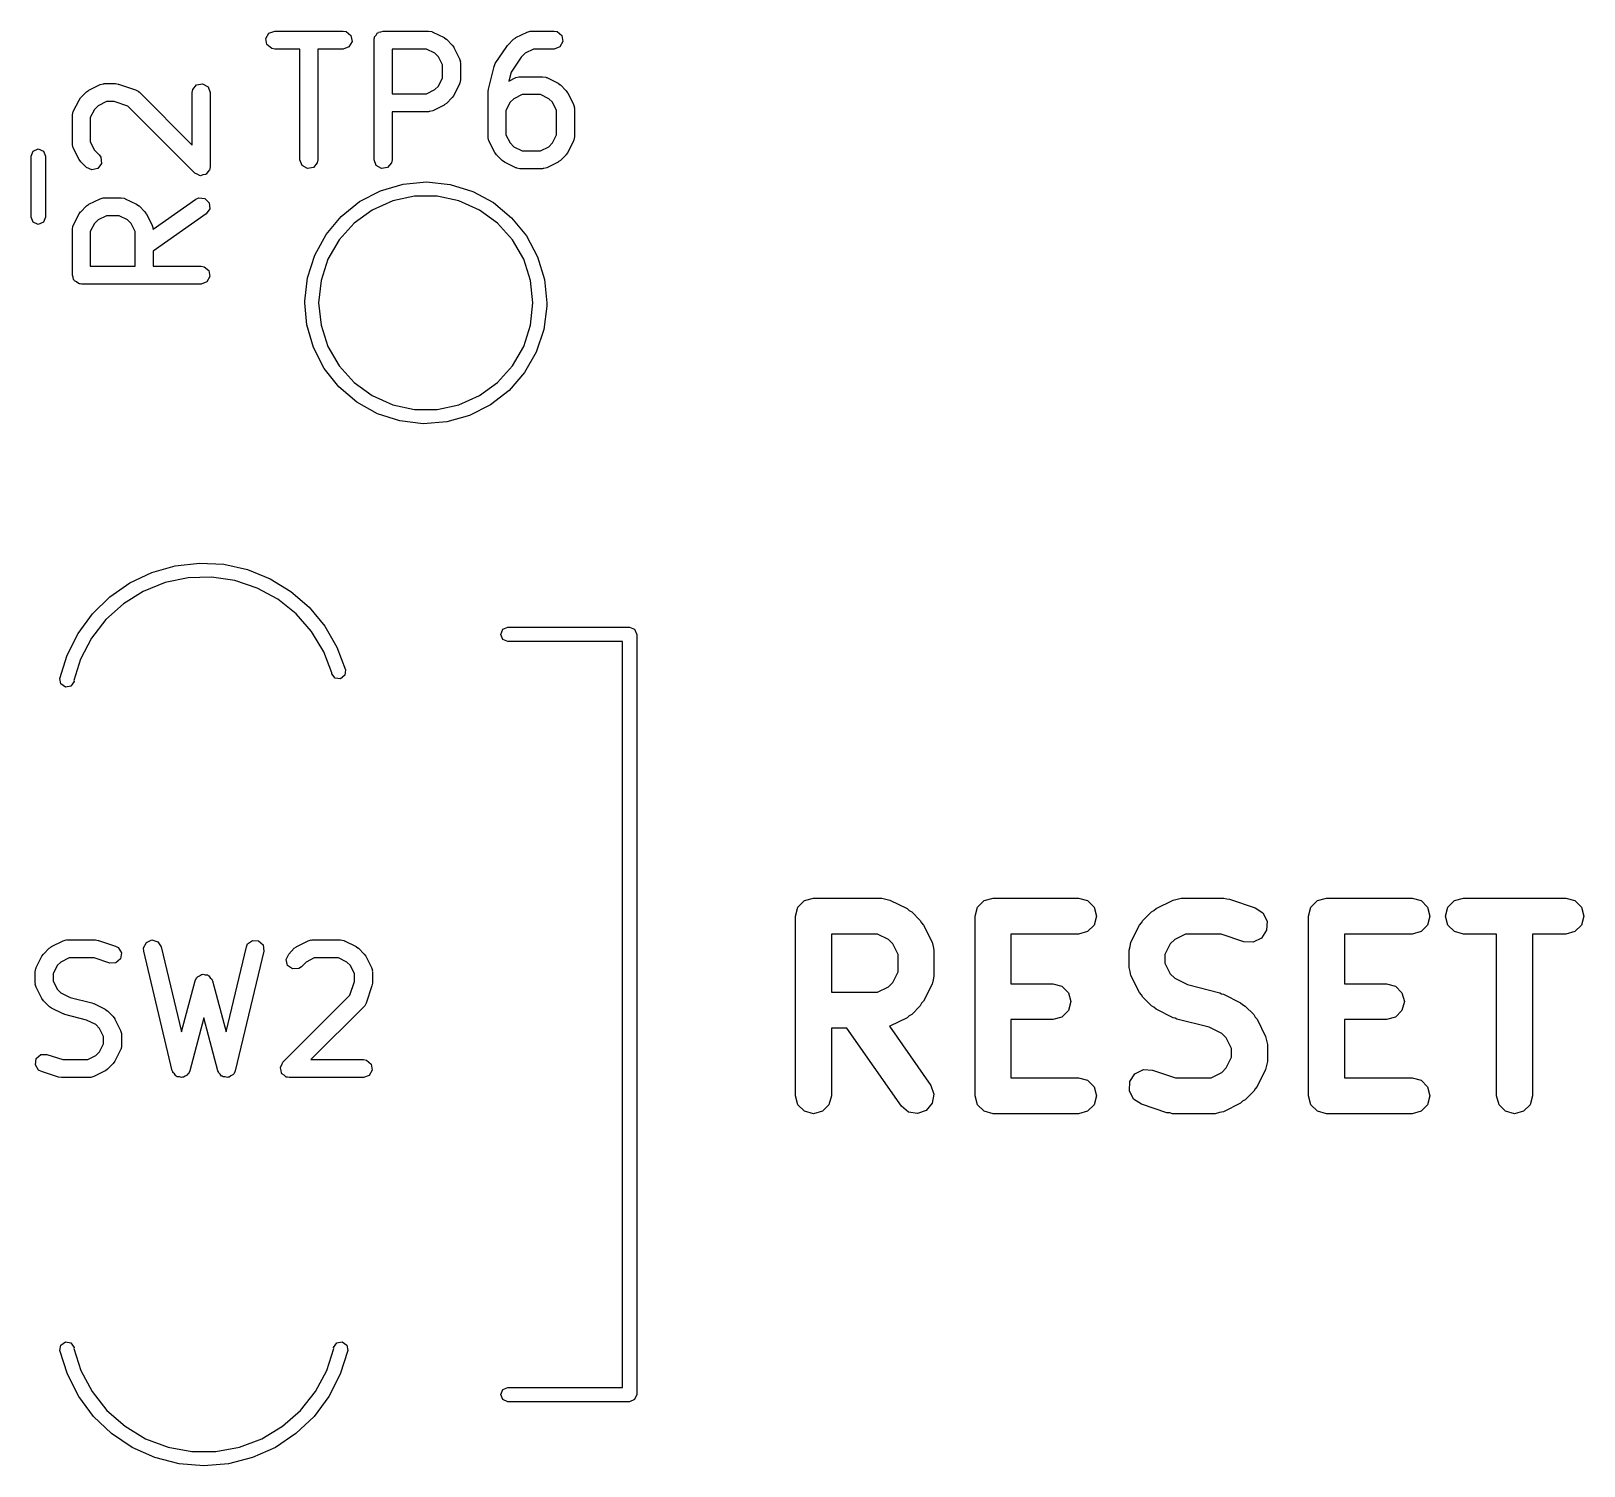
# Model space of a CAD drawing. Extents: x 50 to 157, y -175 to -22.
# Drawn here: x 132.54 to 145.51, y -153.63 to -141.65 of the extents above; entities that cross this region are included whole.
import ezdxf

# ---------------------------------------------------------------- set-up
doc = ezdxf.new("R2010")
doc.units = 0
doc.layers.add('BLACK', color=7, linetype='CONTINUOUS')

msp = doc.modelspace()

# ---------------------------------------------------------------- linework, layer by layer
at = {"layer": 'BLACK', "linetype": 'CONTINUOUS'}
for p, q in [((134.503, -141.708), (134.529, -141.663)), ((134.512, -141.758), (134.503, -141.708)), ((134.552, -141.791), (134.512, -141.758)), ((134.529, -141.663), (134.577, -141.646)), ((134.577, -141.646), (135.149, -141.646)), ((135.149, -141.646), (135.174, -141.65)), ((135.174, -141.65), (135.214, -141.683)), ((135.223, -141.734), (135.197, -141.778)), ((135.214, -141.683), (135.223, -141.734)), ((135.407, -141.721), (135.409, -141.711)), ((135.407, -142.721), (135.407, -141.721)), ((135.408, -141.708), (135.41, -141.705)), ((135.409, -141.711), (135.408, -141.708)), ((135.41, -141.705), (135.412, -141.695)), ((135.412, -141.695), (135.424, -141.68)), ((135.424, -141.68), (135.434, -141.663)), ((135.434, -141.663), (135.44, -141.661)), ((135.44, -141.661), (135.445, -141.656)), ((135.445, -141.656), (135.464, -141.652)), ((135.464, -141.652), (135.482, -141.646)), ((135.482, -141.646), (135.863, -141.646)), ((135.863, -141.646), (135.889, -141.65)), ((135.889, -141.65), (135.892, -141.653)), ((135.892, -141.653), (135.897, -141.654)), ((135.897, -141.654), (135.992, -141.701)), ((135.992, -141.701), (136.01, -141.715)), ((136.01, -141.715), (136.011, -141.715)), ((136.011, -141.715), (136.059, -141.763)), ((136.059, -141.763), (136.072, -141.781)), ((136.515, -141.774), (136.523, -141.766)), ((136.523, -141.766), (136.524, -141.763)), ((136.524, -141.763), (136.572, -141.715)), ((136.572, -141.715), (136.59, -141.703)), ((136.59, -141.703), (136.591, -141.701)), ((136.591, -141.701), (136.687, -141.654)), ((136.687, -141.654), (136.712, -141.646)), ((136.712, -141.646), (136.716, -141.647)), ((136.716, -141.647), (136.72, -141.646)), ((136.72, -141.646), (136.911, -141.646)), ((136.911, -141.646), (136.936, -141.65)), ((136.936, -141.65), (136.976, -141.683)), ((136.984, -141.734), (136.959, -141.778)), ((136.976, -141.683), (136.984, -141.734)), ((134.577, -141.796), (134.552, -141.791)), ((134.788, -141.796), (134.577, -141.796)), ((134.788, -142.721), (134.788, -141.796)), ((135.149, -141.796), (134.938, -141.796)), ((134.938, -141.796), (134.938, -142.721)), ((135.197, -141.778), (135.149, -141.796)), ((135.557, -141.796), (135.557, -142.17)), ((135.845, -141.796), (135.557, -141.796)), ((135.914, -141.83), (135.845, -141.796)), ((135.944, -141.86), (135.914, -141.83)), ((135.978, -141.929), (135.944, -141.86)), ((136.072, -141.781), (136.073, -141.782)), ((136.073, -141.782), (136.121, -141.878)), ((136.121, -141.878), (136.128, -141.903)), ((136.42, -141.917), (136.515, -141.774)), ((136.636, -141.864), (136.552, -141.99)), ((136.669, -141.83), (136.636, -141.864)), ((136.738, -141.796), (136.669, -141.83)), ((136.911, -141.796), (136.738, -141.796)), ((136.959, -141.778), (136.911, -141.796)), ((135.978, -142.036), (135.978, -141.929)), ((136.128, -141.903), (136.127, -141.907)), ((136.127, -141.907), (136.128, -141.911)), ((136.128, -141.911), (136.128, -142.054)), ((136.362, -142.131), (136.409, -141.941)), ((136.409, -141.941), (136.42, -141.918)), ((136.42, -141.918), (136.42, -141.917)), ((136.552, -141.99), (136.533, -142.064)), ((136.591, -142.035), (136.616, -142.027)), ((136.616, -142.027), (136.621, -142.028)), ((136.621, -142.028), (136.625, -142.027)), ((136.625, -142.027), (136.815, -142.027)), ((136.815, -142.027), (136.841, -142.031)), ((136.841, -142.031), (136.844, -142.034)), ((132.957, -142.202), (133.005, -142.155)), ((133.005, -142.155), (133.023, -142.142)), ((133.023, -142.142), (133.024, -142.141)), ((133.024, -142.141), (133.119, -142.093)), ((133.119, -142.093), (133.144, -142.086)), ((133.144, -142.086), (133.149, -142.087)), ((133.149, -142.087), (133.153, -142.085)), ((133.153, -142.085), (133.248, -142.085)), ((133.248, -142.085), (133.27, -142.089)), ((133.27, -142.089), (133.272, -142.089)), ((133.272, -142.089), (133.415, -142.137)), ((133.415, -142.137), (133.438, -142.149)), ((133.438, -142.149), (133.44, -142.153)), ((133.44, -142.153), (133.444, -142.155)), ((133.444, -142.155), (133.887, -142.598)), ((133.887, -142.16), (133.892, -142.135)), ((133.887, -142.598), (133.887, -142.16)), ((133.892, -142.135), (133.925, -142.095)), ((133.925, -142.095), (133.975, -142.086)), ((133.975, -142.086), (134.02, -142.112)), ((134.02, -142.112), (134.037, -142.16)), ((134.037, -142.16), (134.037, -142.779)), ((135.845, -142.17), (135.914, -142.135)), ((135.914, -142.135), (135.944, -142.105)), ((135.944, -142.105), (135.978, -142.036)), ((136.121, -142.088), (136.073, -142.183)), ((136.124, -142.08), (136.121, -142.083)), ((136.121, -142.083), (136.121, -142.088)), ((136.128, -142.054), (136.124, -142.08)), ((136.359, -142.149), (136.362, -142.135)), ((136.359, -142.53), (136.359, -142.149)), ((136.362, -142.135), (136.362, -142.131)), ((136.533, -142.064), (136.591, -142.035)), ((136.844, -142.034), (136.849, -142.035)), ((136.849, -142.035), (136.944, -142.082)), ((136.944, -142.082), (136.962, -142.096)), ((136.962, -142.096), (136.964, -142.096)), ((136.964, -142.096), (137.011, -142.144)), ((137.011, -142.144), (137.024, -142.162)), ((137.024, -142.162), (137.025, -142.163)), ((132.895, -142.317), (132.943, -142.222)), ((132.943, -142.222), (132.956, -142.204)), ((132.956, -142.204), (132.957, -142.202)), ((133.102, -142.27), (133.072, -142.3)), ((133.171, -142.235), (133.102, -142.27)), ((133.236, -142.235), (133.171, -142.235)), ((133.35, -142.273), (133.236, -142.235)), ((133.909, -142.832), (133.35, -142.273)), ((135.557, -142.17), (135.845, -142.17)), ((135.992, -142.264), (135.897, -142.312)), ((135.993, -142.263), (135.992, -142.264)), ((136.011, -142.25), (135.993, -142.263)), ((136.059, -142.202), (136.011, -142.25)), ((136.06, -142.201), (136.059, -142.202)), ((136.073, -142.183), (136.06, -142.201)), ((136.544, -142.241), (136.509, -142.31)), ((136.574, -142.211), (136.544, -142.241)), ((136.643, -142.177), (136.574, -142.211)), ((136.798, -142.177), (136.643, -142.177)), ((136.866, -142.211), (136.798, -142.177)), ((136.897, -142.241), (136.866, -142.211)), ((136.931, -142.31), (136.897, -142.241)), ((137.025, -142.163), (137.073, -142.259)), ((137.073, -142.259), (137.08, -142.284)), ((137.08, -142.284), (137.079, -142.288)), ((137.079, -142.288), (137.081, -142.292)), ((132.887, -142.351), (132.892, -142.325)), ((132.887, -142.589), (132.887, -142.351)), ((132.892, -142.325), (132.895, -142.322)), ((132.895, -142.322), (132.895, -142.317)), ((133.072, -142.3), (133.037, -142.368)), ((133.037, -142.368), (133.037, -142.571)), ((135.863, -142.32), (135.557, -142.32)), ((135.557, -142.32), (135.557, -142.721)), ((135.867, -142.318), (135.863, -142.32)), ((135.872, -142.319), (135.867, -142.318)), ((135.897, -142.312), (135.872, -142.319)), ((136.509, -142.31), (136.509, -142.513)), ((136.931, -142.513), (136.931, -142.31)), ((137.081, -142.292), (137.081, -142.53)), ((136.361, -142.535), (136.359, -142.53)), ((136.36, -142.539), (136.361, -142.535)), ((136.367, -142.564), (136.36, -142.539)), ((136.509, -142.513), (136.544, -142.581)), ((136.897, -142.581), (136.931, -142.513)), ((137.081, -142.53), (137.076, -142.556)), ((132.542, -142.691), (132.56, -142.649)), ((132.56, -142.649), (132.602, -142.631)), ((132.602, -142.631), (132.645, -142.649)), ((132.645, -142.649), (132.662, -142.691)), ((132.889, -142.593), (132.887, -142.589)), ((132.888, -142.597), (132.889, -142.593)), ((132.895, -142.622), (132.888, -142.597)), ((132.943, -142.718), (132.895, -142.622)), ((133.037, -142.571), (133.072, -142.64)), ((133.072, -142.64), (133.111, -142.679)), ((133.111, -142.679), (133.126, -142.7)), ((136.415, -142.659), (136.367, -142.564)), ((136.416, -142.66), (136.415, -142.659)), ((136.429, -142.679), (136.416, -142.66)), ((136.477, -142.726), (136.429, -142.679)), ((136.544, -142.581), (136.574, -142.612)), ((136.574, -142.612), (136.643, -142.646)), ((136.643, -142.646), (136.798, -142.646)), ((136.798, -142.646), (136.866, -142.612)), ((136.866, -142.612), (136.897, -142.581)), ((137.011, -142.679), (136.964, -142.726)), ((137.012, -142.677), (137.011, -142.679)), ((137.025, -142.659), (137.012, -142.677)), ((137.073, -142.564), (137.025, -142.659)), ((137.076, -142.556), (137.073, -142.559)), ((137.073, -142.559), (137.073, -142.564)), ((132.542, -143.201), (132.542, -142.691)), ((132.662, -142.691), (132.662, -143.201)), ((132.944, -142.719), (132.943, -142.718)), ((132.957, -142.737), (132.944, -142.719)), ((133.005, -142.785), (132.957, -142.737)), ((133.051, -142.806), (133.005, -142.785)), ((133.101, -142.793), (133.051, -142.806)), ((133.13, -142.751), (133.101, -142.793)), ((133.126, -142.7), (133.13, -142.751)), ((134.033, -142.805), (134.018, -142.822)), ((134.034, -142.8), (134.033, -142.805)), ((134.035, -142.799), (134.034, -142.8)), ((134.037, -142.779), (134.035, -142.795)), ((134.035, -142.795), (134.035, -142.799)), ((134.806, -142.769), (134.788, -142.721)), ((134.85, -142.795), (134.806, -142.769)), ((134.901, -142.786), (134.85, -142.795)), ((134.933, -142.746), (134.901, -142.786)), ((134.938, -142.721), (134.933, -142.746)), ((135.425, -142.769), (135.407, -142.721)), ((135.469, -142.795), (135.425, -142.769)), ((135.52, -142.786), (135.469, -142.795)), ((135.553, -142.746), (135.52, -142.786)), ((135.557, -142.721), (135.553, -142.746)), ((136.478, -142.727), (136.477, -142.726)), ((136.496, -142.74), (136.478, -142.727)), ((136.591, -142.788), (136.496, -142.74)), ((136.596, -142.788), (136.591, -142.788)), ((136.599, -142.791), (136.596, -142.788)), ((136.625, -142.796), (136.599, -142.791)), ((136.815, -142.796), (136.625, -142.796)), ((136.82, -142.794), (136.815, -142.796)), ((136.824, -142.795), (136.82, -142.794)), ((136.849, -142.788), (136.824, -142.795)), ((136.944, -142.74), (136.849, -142.788)), ((136.945, -142.739), (136.944, -142.74)), ((136.964, -142.726), (136.945, -142.739)), ((133.93, -142.842), (133.909, -142.832)), ((133.949, -142.853), (133.93, -142.842)), ((133.953, -142.853), (133.949, -142.853)), ((133.956, -142.854), (133.953, -142.853)), ((133.978, -142.848), (133.956, -142.854)), ((134, -142.844), (133.978, -142.848)), ((134.002, -142.842), (134, -142.844)), ((134.005, -142.841), (134.002, -142.842)), ((134.018, -142.822), (134.005, -142.841)), ((135.461, -142.98), (135.65, -142.924)), ((135.65, -142.924), (135.846, -142.906)), ((135.846, -142.906), (136.042, -142.927)), ((136.042, -142.927), (136.231, -142.985)), ((133.024, -143.093), (133.119, -143.046)), ((133.119, -143.046), (133.144, -143.038)), ((133.144, -143.038), (133.149, -143.039)), ((133.149, -143.039), (133.153, -143.038)), ((133.153, -143.038), (133.296, -143.038)), ((133.296, -143.038), (133.321, -143.042)), ((133.321, -143.042), (133.325, -143.045)), ((133.325, -143.045), (133.329, -143.046)), ((133.329, -143.046), (133.424, -143.093)), ((133.561, -143.302), (133.919, -143.051)), ((133.919, -143.051), (133.943, -143.04)), ((133.943, -143.04), (133.994, -143.045)), ((133.994, -143.045), (134.03, -143.081)), ((135.286, -143.071), (135.461, -142.98)), ((135.563, -143.065), (135.392, -143.141)), ((135.746, -143.026), (135.563, -143.065)), ((135.933, -143.026), (135.746, -143.026)), ((136.116, -143.065), (135.933, -143.026)), ((136.287, -143.141), (136.116, -143.065)), ((136.231, -142.985), (136.404, -143.079)), ((132.895, -143.27), (132.943, -143.174)), ((132.943, -143.174), (132.956, -143.156)), ((132.956, -143.156), (132.957, -143.155)), ((132.957, -143.155), (133.005, -143.107)), ((133.005, -143.107), (133.023, -143.094)), ((133.023, -143.094), (133.024, -143.093)), ((133.171, -143.188), (133.102, -143.222)), ((133.278, -143.188), (133.171, -143.188)), ((133.347, -143.222), (133.278, -143.188)), ((133.424, -143.093), (133.443, -143.107)), ((133.443, -143.107), (133.444, -143.107)), ((133.444, -143.107), (133.492, -143.155)), ((133.492, -143.155), (133.504, -143.173)), ((133.504, -143.173), (133.506, -143.174)), ((133.506, -143.174), (133.553, -143.27)), ((134.005, -143.174), (133.561, -143.485)), ((134.035, -143.132), (134.005, -143.174)), ((134.03, -143.081), (134.035, -143.132)), ((135.006, -143.346), (135.133, -143.195)), ((135.133, -143.195), (135.286, -143.071)), ((135.392, -143.141), (135.24, -143.251)), ((136.438, -143.251), (136.287, -143.141)), ((136.404, -143.079), (136.556, -143.205)), ((132.56, -143.243), (132.542, -143.201)), ((132.602, -143.261), (132.56, -143.243)), ((132.645, -143.243), (132.602, -143.261)), ((132.662, -143.201), (132.645, -143.243)), ((132.887, -143.303), (132.892, -143.277)), ((132.887, -143.684), (132.887, -143.303)), ((132.892, -143.277), (132.895, -143.274)), ((132.895, -143.274), (132.895, -143.27)), ((133.072, -143.252), (133.037, -143.321)), ((133.037, -143.321), (133.037, -143.609)), ((133.102, -143.222), (133.072, -143.252)), ((133.377, -143.252), (133.347, -143.222)), ((133.411, -143.321), (133.377, -143.252)), ((133.411, -143.609), (133.411, -143.321)), ((133.553, -143.27), (133.561, -143.295)), ((133.561, -143.295), (133.56, -143.299)), ((133.56, -143.299), (133.561, -143.302)), ((135.24, -143.251), (135.115, -143.39)), ((136.563, -143.39), (136.438, -143.251)), ((136.556, -143.205), (136.68, -143.357)), ((134.911, -143.519), (135.006, -143.346)), ((135.115, -143.39), (135.022, -143.552)), ((136.657, -143.552), (136.563, -143.39)), ((136.68, -143.357), (136.773, -143.532)), ((133.561, -143.485), (133.561, -143.609)), ((134.851, -143.706), (134.911, -143.519)), ((135.022, -143.552), (134.964, -143.73)), ((136.715, -143.73), (136.657, -143.552)), ((136.773, -143.532), (136.83, -143.72)), ((132.894, -143.702), (132.887, -143.684)), ((132.897, -143.722), (132.894, -143.702)), ((133.037, -143.609), (133.411, -143.609)), ((133.561, -143.609), (133.962, -143.609)), ((133.962, -143.609), (133.988, -143.614)), ((133.988, -143.614), (134.027, -143.647)), ((134.036, -143.697), (134.011, -143.742)), ((134.027, -143.647), (134.036, -143.697)), ((134.829, -143.902), (134.851, -143.706)), ((132.903, -143.726), (132.897, -143.722)), ((132.905, -143.732), (132.903, -143.726)), ((132.922, -143.742), (132.905, -143.732)), ((132.937, -143.755), (132.922, -143.742)), ((132.946, -143.756), (132.937, -143.755)), ((132.949, -143.758), (132.946, -143.756)), ((132.953, -143.757), (132.949, -143.758)), ((132.962, -143.759), (132.953, -143.757)), ((133.962, -143.759), (132.962, -143.759)), ((134.011, -143.742), (133.962, -143.759)), ((134.964, -143.73), (134.944, -143.916)), ((136.734, -143.916), (136.715, -143.73)), ((136.83, -143.72), (136.849, -143.916)), ((134.83, -143.916), (134.829, -143.902)), ((134.846, -144.099), (134.83, -143.916)), ((134.944, -143.916), (134.964, -144.102)), ((136.715, -144.102), (136.734, -143.916)), ((136.849, -143.945), (136.824, -144.14)), ((136.849, -143.916), (136.849, -143.945)), ((134.9, -144.288), (134.846, -144.099)), ((134.964, -144.102), (135.022, -144.28)), ((136.657, -144.28), (136.715, -144.102)), ((136.824, -144.14), (136.762, -144.327)), ((134.99, -144.464), (134.9, -144.288)), ((135.022, -144.28), (135.115, -144.442)), ((136.563, -144.442), (136.657, -144.28)), ((136.762, -144.327), (136.665, -144.499)), ((135.113, -144.618), (134.99, -144.464)), ((135.115, -144.442), (135.24, -144.581)), ((136.438, -144.581), (136.563, -144.442)), ((135.263, -144.746), (135.113, -144.618)), ((135.24, -144.581), (135.392, -144.691)), ((136.287, -144.691), (136.438, -144.581)), ((136.665, -144.499), (136.536, -144.648)), ((135.435, -144.842), (135.263, -144.746)), ((135.392, -144.691), (135.563, -144.768)), ((136.116, -144.768), (136.287, -144.691)), ((136.536, -144.648), (136.38, -144.769)), ((135.622, -144.903), (135.435, -144.842)), ((135.563, -144.768), (135.746, -144.806)), ((135.746, -144.806), (135.933, -144.806)), ((135.933, -144.806), (136.116, -144.768)), ((136.204, -144.858), (136.015, -144.911)), ((136.38, -144.769), (136.204, -144.858)), ((135.818, -144.926), (135.622, -144.903)), ((136.015, -144.911), (135.818, -144.926)), ((133.367, -146.255), (133.551, -146.168)), ((133.551, -146.168), (133.746, -146.112)), ((133.746, -146.112), (133.948, -146.09)), ((133.948, -146.09), (134.151, -146.1)), ((134.151, -146.1), (134.35, -146.144)), ((134.35, -146.144), (134.538, -146.22)), ((133.201, -146.371), (133.367, -146.255)), ((133.662, -146.253), (133.479, -146.326)), ((133.854, -146.213), (133.662, -146.253)), ((134.05, -146.207), (133.854, -146.213)), ((134.244, -146.235), (134.05, -146.207)), ((134.43, -146.298), (134.244, -146.235)), ((134.603, -146.392), (134.43, -146.298)), ((134.538, -146.22), (134.712, -146.326)), ((133.055, -146.513), (133.201, -146.371)), ((133.313, -146.43), (133.167, -146.562)), ((133.479, -146.326), (133.313, -146.43)), ((134.756, -146.514), (134.603, -146.392)), ((134.712, -146.326), (134.865, -146.459)), ((132.935, -146.677), (133.055, -146.513)), ((133.167, -146.562), (133.047, -146.717)), ((134.885, -146.662), (134.756, -146.514)), ((134.865, -146.459), (134.995, -146.616)), ((132.844, -146.859), (132.935, -146.677)), ((134.987, -146.83), (134.885, -146.662)), ((134.995, -146.616), (135.097, -146.792)), ((136.465, -146.685), (136.483, -146.643)), ((136.483, -146.727), (136.465, -146.685)), ((136.483, -146.643), (136.525, -146.625)), ((136.525, -146.625), (137.541, -146.625)), ((137.541, -146.625), (137.583, -146.643)), ((137.583, -146.643), (137.601, -146.685)), ((137.601, -146.685), (137.601, -153.035)), ((133.047, -146.717), (132.956, -146.891)), ((135.054, -147.006), (134.987, -146.83)), ((135.097, -146.792), (135.169, -146.982)), ((136.525, -146.745), (136.483, -146.727)), ((137.481, -146.745), (136.525, -146.745)), ((137.481, -152.975), (137.481, -146.745)), ((132.783, -147.053), (132.844, -146.859)), ((132.956, -146.891), (132.899, -147.07)), ((132.791, -147.098), (132.783, -147.053)), ((132.901, -147.079), (132.874, -147.117)), ((132.899, -147.07), (132.901, -147.079)), ((135.053, -147.015), (135.054, -147.006)), ((135.082, -147.051), (135.053, -147.015)), ((135.127, -147.056), (135.082, -147.051)), ((135.163, -147.027), (135.127, -147.056)), ((135.169, -146.982), (135.163, -147.027)), ((135.169, -146.982), (135.169, -146.982)), ((132.829, -147.125), (132.791, -147.098)), ((132.874, -147.117), (132.829, -147.125)), ((139.002, -148.909), (139.077, -148.889)), ((139.077, -148.889), (139.649, -148.889)), ((139.649, -148.889), (139.682, -148.897)), ((139.682, -148.897), (139.716, -148.904)), ((139.716, -148.904), (139.859, -148.976)), ((140.502, -148.909), (140.577, -148.889)), ((140.577, -148.889), (141.292, -148.889)), ((141.292, -148.889), (141.367, -148.909)), ((141.939, -148.976), (142.082, -148.904)), ((142.082, -148.904), (142.115, -148.897)), ((142.115, -148.897), (142.149, -148.889)), ((142.149, -148.889), (142.506, -148.889)), ((142.506, -148.889), (142.529, -148.895)), ((142.529, -148.895), (142.553, -148.896)), ((142.553, -148.896), (142.768, -148.968)), ((143.288, -148.909), (143.363, -148.889)), ((143.363, -148.889), (144.077, -148.889)), ((144.077, -148.889), (144.152, -148.909)), ((144.431, -148.909), (144.506, -148.889)), ((144.506, -148.889), (145.363, -148.889)), ((145.363, -148.889), (145.438, -148.909)), ((138.927, -149.039), (138.947, -148.964)), ((138.947, -148.964), (139.002, -148.909)), ((139.859, -148.976), (139.877, -148.992)), ((139.877, -148.992), (139.898, -149.004)), ((139.898, -149.004), (139.969, -149.075)), ((140.427, -149.039), (140.447, -148.964)), ((140.447, -148.964), (140.502, -148.909)), ((141.367, -148.909), (141.421, -148.964)), ((141.421, -148.964), (141.442, -149.039)), ((141.828, -149.075), (141.9, -149.004)), ((141.9, -149.004), (141.921, -148.992)), ((141.921, -148.992), (141.939, -148.976)), ((142.768, -148.968), (142.832, -149.01)), ((142.832, -149.01), (142.867, -149.08)), ((143.213, -149.039), (143.233, -148.964)), ((143.233, -148.964), (143.288, -148.909)), ((144.152, -148.909), (144.207, -148.964)), ((144.207, -148.964), (144.227, -149.039)), ((144.356, -149.039), (144.376, -148.964)), ((144.376, -148.964), (144.431, -148.909)), ((145.438, -148.909), (145.493, -148.964)), ((145.493, -148.964), (145.513, -149.039)), ((138.927, -150.539), (138.927, -149.039)), ((139.969, -149.075), (139.981, -149.096)), ((139.981, -149.096), (139.997, -149.114)), ((139.997, -149.114), (140.069, -149.257)), ((140.427, -150.539), (140.427, -149.039)), ((141.421, -149.114), (141.367, -149.168)), ((141.442, -149.039), (141.421, -149.114)), ((141.729, -149.257), (141.8, -149.114)), ((141.8, -149.114), (141.816, -149.096)), ((141.816, -149.096), (141.828, -149.075)), ((142.862, -149.157), (142.82, -149.222)), ((142.867, -149.08), (142.862, -149.157)), ((143.213, -150.539), (143.213, -149.039)), ((144.207, -149.114), (144.152, -149.168)), ((144.227, -149.039), (144.207, -149.114)), ((144.376, -149.114), (144.356, -149.039)), ((144.431, -149.168), (144.376, -149.114)), ((145.493, -149.114), (145.438, -149.168)), ((145.513, -149.039), (145.493, -149.114)), ((132.694, -149.307), (132.712, -149.294)), ((132.712, -149.294), (132.713, -149.293)), ((132.713, -149.293), (132.809, -149.245)), ((132.809, -149.245), (132.834, -149.238)), ((132.834, -149.238), (132.838, -149.239)), ((132.838, -149.239), (132.842, -149.237)), ((132.842, -149.237), (133.08, -149.237)), ((133.08, -149.237), (133.102, -149.241)), ((133.102, -149.241), (133.104, -149.241)), ((133.104, -149.241), (133.247, -149.289)), ((133.247, -149.289), (133.27, -149.301)), ((133.482, -149.304), (133.505, -149.258)), ((133.505, -149.258), (133.552, -149.238)), ((133.552, -149.238), (133.601, -149.252)), ((133.601, -149.252), (133.629, -149.295)), ((133.629, -149.295), (133.799, -150.006)), ((134.171, -150.006), (134.341, -149.295)), ((134.341, -149.295), (134.351, -149.271)), ((134.351, -149.271), (134.392, -149.241)), ((134.392, -149.241), (134.443, -149.244)), ((134.443, -149.244), (134.481, -149.279)), ((134.481, -149.279), (134.487, -149.33)), ((134.741, -149.307), (134.76, -149.294)), ((134.76, -149.294), (134.761, -149.293)), ((134.761, -149.293), (134.856, -149.245)), ((134.856, -149.245), (134.881, -149.238)), ((134.881, -149.238), (134.886, -149.239)), ((134.886, -149.239), (134.89, -149.237)), ((134.89, -149.237), (135.128, -149.237)), ((135.128, -149.237), (135.154, -149.242)), ((135.154, -149.242), (135.157, -149.245)), ((135.157, -149.245), (135.161, -149.245)), ((135.161, -149.245), (135.257, -149.293)), ((135.257, -149.293), (135.275, -149.306)), ((139.227, -149.189), (139.227, -149.674)), ((139.613, -149.189), (139.227, -149.189)), ((139.703, -149.233), (139.613, -149.189)), ((139.74, -149.27), (139.703, -149.233)), ((139.784, -149.36), (139.74, -149.27)), ((140.069, -149.257), (140.076, -149.291)), ((140.076, -149.291), (140.084, -149.324)), ((141.292, -149.189), (140.727, -149.189)), ((140.727, -149.189), (140.727, -149.603)), ((141.367, -149.168), (141.292, -149.189)), ((141.713, -149.324), (141.722, -149.291)), ((141.722, -149.291), (141.729, -149.257)), ((142.058, -149.27), (142.013, -149.36)), ((142.095, -149.233), (142.058, -149.27)), ((142.184, -149.189), (142.095, -149.233)), ((142.482, -149.189), (142.184, -149.189)), ((142.673, -149.252), (142.482, -149.189)), ((142.75, -149.257), (142.673, -149.252)), ((142.82, -149.222), (142.75, -149.257)), ((144.077, -149.189), (143.513, -149.189)), ((143.513, -149.189), (143.513, -149.603)), ((144.152, -149.168), (144.077, -149.189)), ((144.506, -149.189), (144.431, -149.168)), ((144.784, -149.189), (144.506, -149.189)), ((144.784, -150.539), (144.784, -149.189)), ((145.363, -149.189), (145.084, -149.189)), ((145.084, -149.189), (145.084, -150.539)), ((145.438, -149.168), (145.363, -149.189)), ((132.585, -149.469), (132.632, -149.374)), ((132.632, -149.374), (132.646, -149.356)), ((132.646, -149.355), (132.694, -149.307)), ((132.646, -149.356), (132.646, -149.355)), ((132.791, -149.422), (132.761, -149.452)), ((132.86, -149.387), (132.791, -149.422)), ((133.068, -149.387), (132.86, -149.387)), ((133.199, -149.431), (133.068, -149.387)), ((133.289, -149.396), (133.251, -149.43)), ((133.27, -149.301), (133.297, -149.345)), ((133.297, -149.345), (133.289, -149.396)), ((133.483, -149.33), (133.482, -149.304)), ((133.722, -150.33), (133.483, -149.33)), ((134.487, -149.33), (134.248, -150.33)), ((134.672, -149.401), (134.694, -149.355)), ((134.685, -149.451), (134.672, -149.401)), ((134.694, -149.355), (134.741, -149.307)), ((134.839, -149.422), (134.8, -149.461)), ((134.907, -149.387), (134.839, -149.422)), ((135.11, -149.387), (134.907, -149.387)), ((135.179, -149.422), (135.11, -149.387)), ((135.209, -149.452), (135.179, -149.422)), ((135.275, -149.306), (135.276, -149.307)), ((135.276, -149.307), (135.324, -149.355)), ((135.324, -149.355), (135.337, -149.373)), ((135.337, -149.373), (135.338, -149.374)), ((135.338, -149.374), (135.385, -149.469)), ((139.784, -149.503), (139.784, -149.36)), ((140.084, -149.324), (140.084, -149.539)), ((141.713, -149.467), (141.713, -149.324)), ((142.013, -149.36), (142.013, -149.432)), ((132.577, -149.503), (132.581, -149.477)), ((132.577, -149.598), (132.577, -149.503)), ((132.581, -149.477), (132.584, -149.474)), ((132.584, -149.474), (132.585, -149.469)), ((132.761, -149.452), (132.727, -149.521)), ((132.727, -149.521), (132.727, -149.58)), ((133.251, -149.43), (133.199, -149.431)), ((133.913, -149.579), (133.924, -149.555)), ((133.924, -149.555), (133.929, -149.551)), ((133.929, -149.551), (133.932, -149.545)), ((133.932, -149.545), (133.95, -149.537)), ((133.95, -149.537), (133.966, -149.526)), ((133.966, -149.526), (133.972, -149.526)), ((133.972, -149.526), (133.979, -149.523)), ((133.979, -149.523), (133.997, -149.528)), ((133.997, -149.528), (134.017, -149.53)), ((134.017, -149.53), (134.021, -149.535)), ((134.021, -149.535), (134.028, -149.537)), ((134.028, -149.537), (134.039, -149.553)), ((134.039, -149.553), (134.053, -149.566)), ((134.727, -149.48), (134.685, -149.451)), ((134.779, -149.476), (134.727, -149.48)), ((134.8, -149.461), (134.779, -149.476)), ((135.243, -149.521), (135.209, -149.452)), ((135.243, -149.586), (135.243, -149.521)), ((135.385, -149.469), (135.393, -149.494)), ((135.393, -149.494), (135.392, -149.499)), ((135.392, -149.499), (135.393, -149.503)), ((135.393, -149.503), (135.393, -149.598)), ((139.74, -149.593), (139.784, -149.503)), ((140.084, -149.539), (140.076, -149.572)), ((141.722, -149.5), (141.713, -149.467)), ((141.729, -149.534), (141.722, -149.5)), ((141.8, -149.677), (141.729, -149.534)), ((142.013, -149.432), (142.058, -149.521)), ((142.058, -149.521), (142.095, -149.558)), ((132.578, -149.602), (132.577, -149.598)), ((132.577, -149.607), (132.578, -149.602)), ((132.585, -149.632), (132.577, -149.607)), ((132.632, -149.727), (132.585, -149.632)), ((132.727, -149.58), (132.761, -149.649)), ((132.761, -149.649), (132.791, -149.679)), ((132.791, -149.679), (132.868, -149.718)), ((133.799, -150.006), (133.913, -149.579)), ((134.053, -149.566), (134.054, -149.573)), ((134.054, -149.573), (134.057, -149.579)), ((134.057, -149.579), (134.171, -150.006)), ((135.205, -149.7), (135.243, -149.586)), ((135.389, -149.622), (135.342, -149.765)), ((135.393, -149.598), (135.389, -149.62)), ((135.389, -149.62), (135.389, -149.622)), ((139.227, -149.674), (139.613, -149.674)), ((139.613, -149.674), (139.703, -149.63)), ((139.703, -149.63), (139.74, -149.593)), ((140.069, -149.606), (139.997, -149.749)), ((140.076, -149.572), (140.069, -149.606)), ((140.727, -149.603), (141.077, -149.603)), ((141.077, -149.603), (141.152, -149.623)), ((141.152, -149.623), (141.207, -149.678)), ((141.207, -149.678), (141.227, -149.753)), ((141.816, -149.695), (141.8, -149.677)), ((142.095, -149.558), (142.201, -149.611)), ((142.201, -149.611), (142.471, -149.679)), ((142.471, -149.679), (142.485, -149.687)), ((143.513, -149.603), (143.863, -149.603)), ((143.863, -149.603), (143.938, -149.623)), ((143.938, -149.623), (143.993, -149.678)), ((143.993, -149.678), (144.013, -149.753)), ((132.633, -149.728), (132.632, -149.727)), ((132.646, -149.746), (132.633, -149.728)), ((132.694, -149.794), (132.646, -149.746)), ((132.695, -149.795), (132.694, -149.794)), ((132.713, -149.808), (132.695, -149.795)), ((132.809, -149.856), (132.713, -149.808)), ((132.868, -149.718), (133.051, -149.763)), ((133.051, -149.763), (133.063, -149.769)), ((133.063, -149.769), (133.066, -149.769)), ((133.066, -149.769), (133.161, -149.817)), ((134.646, -150.259), (135.205, -149.7)), ((135.324, -149.794), (134.88, -150.237)), ((135.326, -149.79), (135.324, -149.794)), ((135.329, -149.788), (135.326, -149.79)), ((135.342, -149.765), (135.329, -149.788)), ((139.969, -149.787), (139.898, -149.859)), ((139.981, -149.767), (139.969, -149.787)), ((139.997, -149.749), (139.981, -149.767)), ((141.227, -149.753), (141.207, -149.828)), ((141.828, -149.716), (141.816, -149.695)), ((141.9, -149.787), (141.828, -149.716)), ((141.921, -149.8), (141.9, -149.787)), ((141.939, -149.816), (141.921, -149.8)), ((142.485, -149.687), (142.502, -149.69)), ((142.502, -149.69), (142.644, -149.762)), ((142.644, -149.762), (142.662, -149.778)), ((142.662, -149.778), (142.683, -149.79)), ((142.683, -149.79), (142.755, -149.861)), ((144.013, -149.753), (143.993, -149.828)), ((132.812, -149.856), (132.809, -149.856)), ((132.824, -149.861), (132.812, -149.856)), ((133.006, -149.907), (132.824, -149.861)), ((133.083, -149.945), (133.006, -149.907)), ((133.161, -149.817), (133.179, -149.83)), ((133.179, -149.83), (133.181, -149.831)), ((133.181, -149.831), (133.229, -149.878)), ((133.229, -149.878), (133.241, -149.897)), ((133.241, -149.897), (133.243, -149.898)), ((133.243, -149.898), (133.29, -149.993)), ((133.985, -149.889), (133.867, -150.332)), ((134.103, -150.332), (133.985, -149.889)), ((139.859, -149.887), (139.716, -149.958)), ((139.877, -149.871), (139.859, -149.887)), ((139.898, -149.859), (139.877, -149.871)), ((141.077, -149.903), (140.727, -149.903)), ((140.727, -149.903), (140.727, -150.389)), ((141.152, -149.883), (141.077, -149.903)), ((141.207, -149.828), (141.152, -149.883)), ((142.082, -149.887), (141.939, -149.816)), ((142.098, -149.89), (142.082, -149.887)), ((142.112, -149.898), (142.098, -149.89)), ((142.382, -149.966), (142.112, -149.898)), ((142.755, -149.861), (142.767, -149.882)), ((142.767, -149.882), (142.783, -149.9)), ((142.783, -149.9), (142.854, -150.043)), ((143.863, -149.903), (143.513, -149.903)), ((143.513, -149.903), (143.513, -150.389)), ((143.938, -149.883), (143.863, -149.903)), ((143.993, -149.828), (143.938, -149.883)), ((133.114, -149.976), (133.083, -149.945)), ((133.148, -150.044), (133.114, -149.976)), ((133.148, -150.104), (133.148, -150.044)), ((133.29, -149.993), (133.298, -150.018)), ((133.298, -150.018), (133.297, -150.022)), ((133.297, -150.022), (133.298, -150.027)), ((133.298, -150.027), (133.298, -150.122)), ((139.356, -149.974), (139.227, -149.974)), ((139.227, -149.974), (139.227, -150.539)), ((139.812, -150.625), (139.356, -149.974)), ((139.716, -149.958), (139.712, -149.959)), ((139.712, -149.959), (140.057, -150.453)), ((142.488, -150.019), (142.382, -149.966)), ((142.525, -150.056), (142.488, -150.019)), ((142.57, -150.145), (142.525, -150.056)), ((142.854, -150.043), (142.861, -150.077)), ((132.586, -150.229), (132.624, -150.195)), ((132.624, -150.195), (132.675, -150.194)), ((132.675, -150.194), (132.807, -150.237)), ((133.015, -150.237), (133.083, -150.203)), ((133.083, -150.203), (133.114, -150.173)), ((133.114, -150.173), (133.148, -150.104)), ((133.29, -150.155), (133.243, -150.251)), ((133.291, -150.151), (133.29, -150.155)), ((133.294, -150.148), (133.291, -150.151)), ((133.298, -150.122), (133.294, -150.148)), ((142.57, -150.217), (142.57, -150.145)), ((142.861, -150.077), (142.87, -150.11)), ((142.87, -150.11), (142.87, -150.253)), ((132.578, -150.28), (132.586, -150.229)), ((132.605, -150.324), (132.578, -150.28)), ((132.628, -150.336), (132.605, -150.324)), ((132.807, -150.237), (133.015, -150.237)), ((133.161, -150.332), (133.066, -150.379)), ((133.163, -150.331), (133.161, -150.332)), ((133.181, -150.318), (133.163, -150.331)), ((133.229, -150.27), (133.181, -150.318)), ((133.243, -150.251), (133.229, -150.269)), ((133.229, -150.269), (133.229, -150.27)), ((133.726, -150.336), (133.722, -150.33)), ((133.867, -150.332), (133.856, -150.355)), ((134.108, -150.338), (134.103, -150.332)), ((134.248, -150.33), (134.238, -150.354)), ((134.625, -150.299), (134.637, -150.28)), ((134.626, -150.303), (134.625, -150.299)), ((134.625, -150.306), (134.626, -150.303)), ((134.63, -150.328), (134.625, -150.306)), ((134.634, -150.35), (134.63, -150.328)), ((134.637, -150.28), (134.646, -150.259)), ((134.88, -150.237), (135.318, -150.237)), ((135.318, -150.237), (135.344, -150.242)), ((135.344, -150.242), (135.383, -150.275)), ((135.392, -150.325), (135.367, -150.37)), ((135.383, -150.275), (135.392, -150.325)), ((141.763, -150.355), (141.833, -150.32)), ((141.833, -150.32), (141.91, -150.325)), ((141.91, -150.325), (142.102, -150.389)), ((142.488, -150.344), (142.525, -150.307)), ((142.525, -150.307), (142.57, -150.217)), ((142.854, -150.32), (142.783, -150.463)), ((142.861, -150.286), (142.854, -150.32)), ((142.87, -150.253), (142.861, -150.286)), ((132.771, -150.384), (132.628, -150.336)), ((132.772, -150.383), (132.771, -150.384)), ((132.795, -150.387), (132.772, -150.383)), ((133.033, -150.387), (132.795, -150.387)), ((133.037, -150.386), (133.033, -150.387)), ((133.041, -150.387), (133.037, -150.386)), ((133.066, -150.379), (133.041, -150.387)), ((133.727, -150.344), (133.726, -150.336)), ((133.74, -150.357), (133.727, -150.344)), ((133.75, -150.373), (133.74, -150.357)), ((133.757, -150.375), (133.75, -150.373)), ((133.763, -150.38), (133.757, -150.375)), ((133.781, -150.382), (133.763, -150.38)), ((133.799, -150.387), (133.781, -150.382)), ((133.806, -150.384), (133.799, -150.387)), ((133.814, -150.385), (133.806, -150.384)), ((133.829, -150.374), (133.814, -150.385)), ((133.846, -150.367), (133.829, -150.374)), ((133.85, -150.36), (133.846, -150.367)), ((133.856, -150.355), (133.85, -150.36)), ((134.108, -150.346), (134.108, -150.338)), ((134.122, -150.359), (134.108, -150.346)), ((134.132, -150.374), (134.122, -150.359)), ((134.14, -150.376), (134.132, -150.374)), ((134.146, -150.381), (134.14, -150.376)), ((134.164, -150.382), (134.146, -150.381)), ((134.182, -150.387), (134.164, -150.382)), ((134.189, -150.384), (134.182, -150.387)), ((134.197, -150.384), (134.189, -150.384)), ((134.212, -150.373), (134.197, -150.384)), ((134.228, -150.365), (134.212, -150.373)), ((134.232, -150.358), (134.228, -150.365)), ((134.238, -150.354), (134.232, -150.358)), ((134.637, -150.352), (134.634, -150.35)), ((134.638, -150.355), (134.637, -150.352)), ((134.656, -150.368), (134.638, -150.355)), ((134.674, -150.383), (134.656, -150.368)), ((134.678, -150.384), (134.674, -150.383)), ((134.68, -150.385), (134.678, -150.384)), ((134.683, -150.385), (134.68, -150.385)), ((134.699, -150.387), (134.683, -150.385)), ((135.318, -150.387), (134.699, -150.387)), ((135.367, -150.37), (135.318, -150.387)), ((140.057, -150.453), (140.084, -150.526)), ((140.727, -150.389), (141.292, -150.389)), ((141.292, -150.389), (141.367, -150.409)), ((141.367, -150.409), (141.421, -150.464)), ((141.716, -150.497), (141.721, -150.42)), ((141.721, -150.42), (141.763, -150.355)), ((142.102, -150.389), (142.399, -150.389)), ((142.399, -150.389), (142.488, -150.344)), ((142.783, -150.463), (142.767, -150.481)), ((143.513, -150.389), (144.077, -150.389)), ((144.077, -150.389), (144.152, -150.409)), ((144.152, -150.409), (144.207, -150.464)), ((138.947, -150.614), (138.927, -150.539)), ((139.227, -150.539), (139.207, -150.614)), ((140.084, -150.526), (140.07, -150.602)), ((140.447, -150.614), (140.427, -150.539)), ((141.421, -150.464), (141.442, -150.539)), ((141.442, -150.539), (141.421, -150.614)), ((141.751, -150.567), (141.716, -150.497)), ((141.816, -150.609), (141.751, -150.567)), ((142.662, -150.585), (142.644, -150.601)), ((142.683, -150.573), (142.662, -150.585)), ((142.755, -150.502), (142.683, -150.573)), ((142.767, -150.481), (142.755, -150.502)), ((143.233, -150.614), (143.213, -150.539)), ((144.207, -150.464), (144.227, -150.539)), ((144.227, -150.539), (144.207, -150.614)), ((144.805, -150.614), (144.784, -150.539)), ((145.084, -150.539), (145.064, -150.614)), ((139.002, -150.668), (138.947, -150.614)), ((139.077, -150.689), (139.002, -150.668)), ((139.152, -150.668), (139.077, -150.689)), ((139.207, -150.614), (139.152, -150.668)), ((139.871, -150.675), (139.812, -150.625)), ((139.947, -150.688), (139.871, -150.675)), ((140.02, -150.661), (139.947, -150.688)), ((140.07, -150.602), (140.02, -150.661)), ((140.502, -150.668), (140.447, -150.614)), ((140.577, -150.689), (140.502, -150.668)), ((141.292, -150.689), (140.577, -150.689)), ((141.367, -150.668), (141.292, -150.689)), ((141.421, -150.614), (141.367, -150.668)), ((142.03, -150.681), (141.816, -150.609)), ((142.054, -150.682), (142.03, -150.681)), ((142.077, -150.689), (142.054, -150.682)), ((142.434, -150.689), (142.077, -150.689)), ((142.468, -150.68), (142.434, -150.689)), ((142.502, -150.673), (142.468, -150.68)), ((142.644, -150.601), (142.502, -150.673)), ((143.288, -150.668), (143.233, -150.614)), ((143.363, -150.689), (143.288, -150.668)), ((144.077, -150.689), (143.363, -150.689)), ((144.152, -150.668), (144.077, -150.689)), ((144.207, -150.614), (144.152, -150.668)), ((144.859, -150.668), (144.805, -150.614)), ((144.934, -150.689), (144.859, -150.668)), ((145.009, -150.668), (144.934, -150.689)), ((145.064, -150.614), (145.009, -150.668)), ((132.783, -152.667), (132.791, -152.622)), ((132.846, -152.865), (132.783, -152.667)), ((132.791, -152.622), (132.829, -152.595)), ((132.829, -152.595), (132.874, -152.603)), ((132.874, -152.603), (132.901, -152.641)), ((132.901, -152.641), (132.899, -152.65)), ((132.899, -152.65), (132.957, -152.833)), ((135.013, -152.833), (135.071, -152.65)), ((135.069, -152.641), (135.096, -152.603)), ((135.071, -152.65), (135.069, -152.641)), ((135.096, -152.603), (135.141, -152.595)), ((135.187, -152.667), (135.124, -152.865)), ((135.141, -152.595), (135.179, -152.622)), ((135.179, -152.622), (135.187, -152.667)), ((132.94, -153.05), (132.846, -152.865)), ((132.957, -152.833), (133.052, -153.01)), ((134.918, -153.01), (135.013, -152.833)), ((135.124, -152.865), (135.03, -153.05)), ((133.064, -153.217), (132.94, -153.05)), ((133.052, -153.01), (133.176, -153.168)), ((134.794, -153.168), (134.918, -153.01)), ((135.03, -153.05), (134.906, -153.217)), ((136.465, -153.035), (136.483, -152.993)), ((136.483, -153.077), (136.465, -153.035)), ((136.483, -152.993), (136.525, -152.975)), ((136.525, -152.975), (137.481, -152.975)), ((137.601, -153.035), (137.583, -153.077)), ((133.176, -153.168), (133.327, -153.3)), ((134.643, -153.3), (134.794, -153.168)), ((136.525, -153.095), (136.483, -153.077)), ((137.541, -153.095), (136.525, -153.095)), ((137.583, -153.077), (137.541, -153.095)), ((133.215, -153.36), (133.064, -153.217)), ((133.327, -153.3), (133.499, -153.404)), ((134.471, -153.404), (134.643, -153.3)), ((134.906, -153.217), (134.755, -153.36)), ((133.387, -153.476), (133.215, -153.36)), ((133.499, -153.404), (133.687, -153.475)), ((134.283, -153.475), (134.471, -153.404)), ((134.755, -153.36), (134.583, -153.476)), ((133.577, -153.561), (133.387, -153.476)), ((133.778, -153.613), (133.577, -153.561)), ((133.687, -153.475), (133.885, -153.51)), ((133.885, -153.51), (134.085, -153.51)), ((134.085, -153.51), (134.283, -153.475)), ((134.393, -153.561), (134.192, -153.613)), ((134.583, -153.476), (134.393, -153.561)), ((133.985, -153.631), (133.778, -153.613)), ((134.192, -153.613), (133.985, -153.631))]:
    msp.add_line(p, q, dxfattribs=at)

doc.saveas('drawing.dxf')
